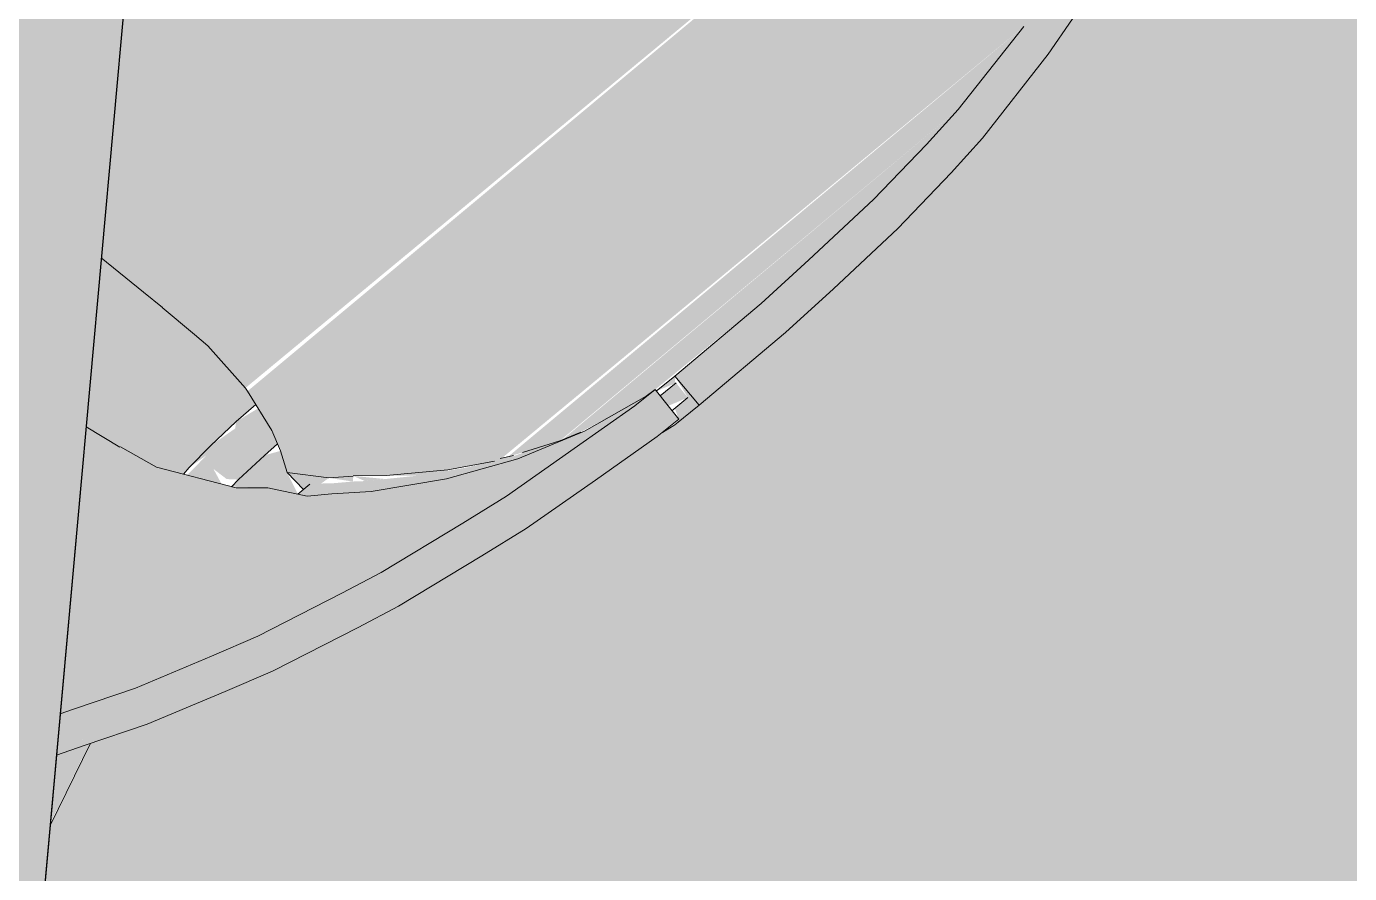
# Model space of a CAD drawing. Header units: centimetres. Extents: x -4381 to 5639, y -3920 to 4826.
# Drawn here: x 294.5231 to 294.8252, y 76.108 to 76.3015 of the extents above; entities that cross this region are included whole.
import ezdxf
from ezdxf.xclip import XClip

# ---------------------------------------------------------------- set-up
doc = ezdxf.new("R2010")
doc.units = ezdxf.units.CM
doc.header["$MEASUREMENT"] = 0
doc.header["$XCLIPFRAME"] = 0
doc.set_wipeout_variables(frame=1)
doc.linetypes.add('Wipeout_Contour', pattern=[100, 0, -100])
for name, color, linetype in [('01- MOBILIER', 7, 'Continuous'), ('Dalles', 7, 'Continuous'), ('Drawing & Figure', 7, 'Continuous'), ('Structural - Bearing', 7, 'Continuous')]:
    doc.layers.add(name, color=color, linetype=linetype)
for name, color, linetype, lineweight in [('01- MOBILIER_Pen_No__1', 7, 'Continuous', 5), ('01- MOBILIER_Pen_No__101', 252, 'Continuous', 5), ('Dalle Console ha', 84, 'Continuous', 30), ('Dalles_Pen_No__1', 7, 'Continuous', 5), ('Dalles_Pen_No__101', 252, 'Continuous', 5), ('Dalles_Pen_No__18', 9, 'Continuous', 5), ('Structural - Bearing_Pen_No__1', 7, 'Continuous', 5)]:
    doc.layers.add(name, color=color, linetype=linetype, lineweight=lineweight)
doc.layers.add('01- MOBILIER_Pen_No__102', color=7, linetype='Continuous', lineweight=5, true_color=0xcccccc)

# ---------------------------------------------------------------- blocks, each defined once
blk = doc.blocks.new('Drawing_13_13', base_point=(-54.85237, -87.09209))
at = {"layer": '01- MOBILIER', "linetype": 'Continuous', "lineweight": 0, "ltscale": 5, "true_color": 0xffffff}
for points in [[(177.86646, 64.80128), (177.86421, 64.77636), (177.96426, 64.85986), (177.9581, 64.86994), (177.95467, 64.87489)], [(177.86646, 64.80128), (177.86421, 64.77636), (177.96426, 64.85986), (177.9581, 64.86994), (177.95467, 64.87489)], [(177.86274, 64.76009), (177.86755, 64.75617), (177.97292, 64.8441), (177.96659, 64.85601), (177.96426, 64.85986), (177.86421, 64.77636)], [(177.86421, 64.77636), (177.86274, 64.76009), (177.86755, 64.75617), (177.97292, 64.8441), (177.96659, 64.85601), (177.96426, 64.85986)], [(177.86755, 64.75617), (177.8697, 64.7544), (177.97423, 64.84162), (177.97292, 64.8441)], [(177.86755, 64.75617), (177.8697, 64.7544), (177.97423, 64.84162), (177.97292, 64.8441)], [(177.97423, 64.84162), (177.8697, 64.7544), (177.87338, 64.75131), (177.976, 64.83695)], [(177.97423, 64.84162), (177.8697, 64.7544), (177.87338, 64.75131), (177.976, 64.83695)], [(177.87338, 64.75131), (177.8749, 64.75001), (177.87919, 64.7452), (177.979, 64.82792), (177.976, 64.83695)], [(177.87338, 64.75131), (177.8749, 64.75001), (177.87919, 64.7452), (177.979, 64.82792), (177.976, 64.83695)], [(177.979, 64.82792), (177.87943, 64.74484), (177.88219, 64.74036), (177.88319, 64.73802), (177.98048, 64.8192), (177.98006, 64.82373)], [(177.979, 64.82792), (177.87943, 64.74484), (177.88219, 64.74036), (177.88319, 64.73802), (177.98048, 64.8192), (177.98006, 64.82373)], [(177.98048, 64.8192), (177.88319, 64.73802), (177.88396, 64.73555), (177.88872, 64.73493), (177.9801, 64.81118)], [(177.98048, 64.8192), (177.88319, 64.73802), (177.88396, 64.73555), (177.88872, 64.73493), (177.9801, 64.81118)], [(177.88872, 64.73493), (177.89151, 64.73515), (177.97931, 64.80843), (177.9801, 64.81118)], [(177.88872, 64.73493), (177.89151, 64.73515), (177.97931, 64.80843), (177.9801, 64.81118)], [(177.97931, 64.80843), (177.8915, 64.73516), (177.89527, 64.73521), (177.97756, 64.80388)], [(177.97931, 64.80843), (177.8915, 64.73516), (177.89527, 64.73521), (177.97756, 64.80388)], [(177.97756, 64.80388), (177.89527, 64.73521), (177.90231, 64.73587), (177.97356, 64.79532)], [(177.97756, 64.80388), (177.89527, 64.73521), (177.90231, 64.73587), (177.97356, 64.79532)], [(177.97356, 64.79532), (177.90231, 64.73587), (177.90748, 64.73683), (177.90848, 64.7372), (177.96806, 64.7865), (177.97085, 64.79051)], [(177.90231, 64.73587), (177.90748, 64.73683), (177.90848, 64.7372), (177.96806, 64.7865), (177.97085, 64.79051), (177.97356, 64.79532)], [(177.97085, 64.79051), (177.96806, 64.7865), (177.97083, 64.78333)], [(177.97085, 64.79051), (177.96806, 64.7865), (177.97083, 64.78333)], [(177.97085, 64.79051), (177.97083, 64.78333), (177.9736, 64.78737)], [(177.97085, 64.79051), (177.97083, 64.78333), (177.9736, 64.78737)], [(177.96806, 64.7865), (177.90918, 64.73736), (177.91145, 64.73802), (177.9151, 64.73918), (177.96055, 64.777)], [(177.96806, 64.7865), (177.90918, 64.73736), (177.91145, 64.73802), (177.9151, 64.73918), (177.96055, 64.777)], [(177.96806, 64.7865), (177.96055, 64.777), (177.96334, 64.77376)], [(177.96806, 64.7865), (177.96055, 64.777), (177.96334, 64.77376)], [(177.96334, 64.77376), (177.97083, 64.78333), (177.96806, 64.7865)], [(177.96806, 64.7865), (177.96334, 64.77376), (177.97083, 64.78333)], [(177.91535, 64.73928), (177.91727, 64.74007), (177.9219, 64.74254), (177.95088, 64.76672), (177.95696, 64.77302), (177.96055, 64.777)], [(177.96055, 64.777), (177.91535, 64.73928), (177.91727, 64.74007), (177.9219, 64.74254), (177.95088, 64.76672), (177.95696, 64.77302)], [(177.96055, 64.777), (177.95696, 64.77302), (177.95976, 64.76977)], [(177.96055, 64.777), (177.95696, 64.77302), (177.95976, 64.76977)], [(177.96055, 64.777), (177.95976, 64.76977), (177.96334, 64.77376)], [(177.96055, 64.777), (177.95976, 64.76977), (177.96334, 64.77376)], [(177.95696, 64.77302), (177.95088, 64.76672), (177.95367, 64.76344)], [(177.95696, 64.77302), (177.95088, 64.76672), (177.95367, 64.76344)], [(177.95696, 64.77302), (177.95367, 64.76344), (177.95976, 64.76977)], [(177.95696, 64.77302), (177.95367, 64.76344), (177.95976, 64.76977)], [(177.95088, 64.76672), (177.9219, 64.74254), (177.92493, 64.74426), (177.92596, 64.74502), (177.93807, 64.75486), (177.94353, 64.75985)], [(177.9219, 64.74254), (177.92493, 64.74426), (177.92596, 64.74502), (177.93807, 64.75486), (177.94353, 64.75985), (177.95088, 64.76672)], [(177.95088, 64.76672), (177.94353, 64.75985), (177.94633, 64.75654)], [(177.95088, 64.76672), (177.94353, 64.75985), (177.94633, 64.75654)], [(177.95088, 64.76672), (177.94633, 64.75654), (177.95367, 64.76344)], [(177.95088, 64.76672), (177.94633, 64.75654), (177.95367, 64.76344)], [(177.94353, 64.75985), (177.93807, 64.75486), (177.94086, 64.75154)], [(177.94353, 64.75985), (177.93807, 64.75486), (177.94086, 64.75154)], [(177.94353, 64.75985), (177.94086, 64.75154), (177.94633, 64.75654)], [(177.94353, 64.75985), (177.94086, 64.75154), (177.94633, 64.75654)], [(177.93807, 64.75486), (177.92823, 64.74657), (177.93101, 64.74324)], [(177.93807, 64.75486), (177.92823, 64.74657), (177.93101, 64.74324)], [(177.93807, 64.75486), (177.93101, 64.74324), (177.94086, 64.75154)], [(177.93807, 64.75486), (177.93101, 64.74324), (177.94086, 64.75154)], [(177.9282, 64.74126), (177.93101, 64.74324), (177.92823, 64.74657), (177.9297, 64.74411), (177.92821, 64.74287), (177.92867, 64.74163)], [(177.9282, 64.74098), (177.93101, 64.74324), (177.92823, 64.74657), (177.9297, 64.74411), (177.92821, 64.74287), (177.92867, 64.74163)], [(177.92364, 64.74318), (177.92745, 64.74316), (177.92596, 64.74502)], [(177.92364, 64.74318), (177.92745, 64.74316), (177.92596, 64.74502)], [(177.9261, 64.74485), (177.92823, 64.74573)], [(177.9261, 64.74485), (177.92823, 64.74573)], [(177.909, 64.73286), (177.91674, 64.73828), (177.92364, 64.74318), (177.92493, 64.74426), (177.91789, 64.74028)], [(177.909, 64.73286), (177.91674, 64.73828), (177.92364, 64.74318), (177.92493, 64.74426), (177.91789, 64.74028)], [(177.91674, 64.73828), (177.92618, 64.73965), (177.92364, 64.74318)], [(177.91674, 64.73828), (177.92618, 64.73965), (177.92364, 64.74318)], [(177.92364, 64.74318), (177.92618, 64.73965), (177.92867, 64.74163), (177.92745, 64.74316)], [(177.92364, 64.74318), (177.92618, 64.73965), (177.92867, 64.74163), (177.92745, 64.74316)], [(177.861, 64.74076), (177.86046, 64.73476), (177.86487, 64.73844)], [(177.86046, 64.73476), (177.86487, 64.73844), (177.861, 64.74076)], [(177.91028, 64.73713), (177.8947, 64.72413), (177.90402, 64.72978), (177.909, 64.73286), (177.91789, 64.74028)], [(177.8947, 64.72413), (177.90402, 64.72978), (177.909, 64.73286), (177.91789, 64.74028), (177.91028, 64.73713)], [(177.85989, 64.72853), (177.86905, 64.73617), (177.86493, 64.73849), (177.86046, 64.73476)], [(177.85989, 64.72853), (177.86905, 64.73617), (177.86493, 64.73849), (177.86046, 64.73476)], [(177.909, 64.73286), (177.91915, 64.73468), (177.91674, 64.73828)], [(177.909, 64.73286), (177.91915, 64.73468), (177.91674, 64.73828)], [(177.91674, 64.73828), (177.91915, 64.73468), (177.92618, 64.73965)], [(177.91674, 64.73828), (177.91915, 64.73468), (177.92618, 64.73965)], [(177.8806, 64.71685), (177.89018, 64.72176), (177.8947, 64.72413), (177.91028, 64.73713), (177.90215, 64.73483)], [(177.90215, 64.73483), (177.8806, 64.71685), (177.89018, 64.72176), (177.8947, 64.72413), (177.91028, 64.73713)], [(177.85989, 64.72853), (177.85892, 64.71777), (177.87813, 64.73379), (177.86905, 64.73617)], [(177.85989, 64.72853), (177.85892, 64.71777), (177.87813, 64.73379), (177.86905, 64.73617)], [(177.88396, 64.73555), (177.88582, 64.73362), (177.88784, 64.73429), (177.88872, 64.73493)], [(177.88396, 64.73555), (177.88582, 64.73362), (177.88784, 64.73429), (177.88872, 64.73493)], [(177.90231, 64.73587), (177.89527, 64.73521), (177.89877, 64.73518), (177.90216, 64.73574)], [(177.90231, 64.73587), (177.89527, 64.73521), (177.89877, 64.73518), (177.90216, 64.73574)], [(177.85892, 64.71777), (177.85817, 64.70944), (177.88623, 64.73285), (177.88176, 64.73381), (177.87813, 64.73379)], [(177.85817, 64.70944), (177.88623, 64.73285), (177.88176, 64.73381), (177.87813, 64.73379), (177.85892, 64.71777)], [(177.86663, 64.71092), (177.87532, 64.71456), (177.8806, 64.71685), (177.90215, 64.73483), (177.89356, 64.73339)], [(177.86663, 64.71092), (177.87532, 64.71456), (177.8806, 64.71685), (177.90215, 64.73483), (177.89356, 64.73339)], [(177.89151, 64.73515), (177.88872, 64.73493), (177.89146, 64.73452)], [(177.89151, 64.73515), (177.88872, 64.73493), (177.89146, 64.73452)], [(177.8915, 64.73516), (177.89284, 64.73457), (177.89512, 64.73481)], [(177.8915, 64.73516), (177.89284, 64.73457), (177.89512, 64.73481)], [(177.909, 64.73286), (177.91126, 64.72915), (177.91915, 64.73468)], [(177.909, 64.73286), (177.91126, 64.72915), (177.91915, 64.73468)], [(177.85804, 64.70797), (177.85958, 64.7085), (177.88904, 64.7331), (177.88623, 64.73285), (177.85817, 64.70944)], [(177.85804, 64.70797), (177.85958, 64.7085), (177.88904, 64.7331), (177.88623, 64.73285), (177.85817, 64.70944)], [(177.88905, 64.73311), (177.85957, 64.70851), (177.86663, 64.71092), (177.89356, 64.73339)], [(177.88905, 64.73311), (177.85957, 64.70851), (177.86663, 64.71092), (177.89356, 64.73339)], [(177.90402, 64.72978), (177.91126, 64.72915), (177.909, 64.73286)], [(177.90402, 64.72978), (177.91126, 64.72915), (177.909, 64.73286)], [(177.8947, 64.72413), (177.90618, 64.72603), (177.90402, 64.72978)], [(177.8947, 64.72413), (177.90618, 64.72603), (177.90402, 64.72978)], [(177.90402, 64.72978), (177.90618, 64.72603), (177.91126, 64.72915)], [(177.90402, 64.72978), (177.90618, 64.72603), (177.91126, 64.72915)], [(177.8947, 64.72413), (177.89668, 64.72027), (177.90618, 64.72603)], [(177.8947, 64.72413), (177.89668, 64.72027), (177.90618, 64.72603)], [(177.89018, 64.72176), (177.89668, 64.72027), (177.8947, 64.72413)], [(177.89018, 64.72176), (177.89668, 64.72027), (177.8947, 64.72413)], [(177.8806, 64.71685), (177.89206, 64.71786), (177.89018, 64.72176)], [(177.8806, 64.71685), (177.89206, 64.71786), (177.89018, 64.72176)], [(177.89018, 64.72176), (177.89206, 64.71786), (177.89668, 64.72027)], [(177.89018, 64.72176), (177.89206, 64.71786), (177.89668, 64.72027)], [(177.8806, 64.71685), (177.88228, 64.71286), (177.89206, 64.71786)], [(177.8806, 64.71685), (177.88228, 64.71286), (177.89206, 64.71786)], [(177.87532, 64.71456), (177.88228, 64.71286), (177.8806, 64.71685)], [(177.87532, 64.71456), (177.88228, 64.71286), (177.8806, 64.71685)], [(177.86663, 64.71092), (177.87688, 64.71053), (177.87532, 64.71456)], [(177.86663, 64.71092), (177.87688, 64.71053), (177.87532, 64.71456)], [(177.87532, 64.71456), (177.87688, 64.71053), (177.88228, 64.71286)], [(177.87532, 64.71456), (177.87688, 64.71053), (177.88228, 64.71286)], [(177.85957, 64.70851), (177.86799, 64.70682), (177.86663, 64.71092)], [(177.85957, 64.70851), (177.86799, 64.70682), (177.86663, 64.71092)], [(177.86663, 64.71092), (177.86799, 64.70682), (177.87688, 64.71053)], [(177.86663, 64.71092), (177.86799, 64.70682), (177.87688, 64.71053)], [(177.85784, 64.70576), (177.86078, 64.70436), (177.85958, 64.7085), (177.85804, 64.70797)], [(177.85784, 64.70576), (177.86078, 64.70436), (177.85958, 64.7085), (177.85804, 64.70797)], [(177.86799, 64.70682), (177.85957, 64.70851), (177.86078, 64.70437)], [(177.86799, 64.70682), (177.85957, 64.70851), (177.86078, 64.70437)], [(177.85784, 64.70576), (177.85762, 64.70328), (177.86078, 64.70436)], [(177.85784, 64.70576), (177.85762, 64.70328), (177.86078, 64.70436)]]:
    blk.add_hatch(color=7, dxfattribs=at).paths.add_polyline_path(points)
at = {"layer": '01- MOBILIER_Pen_No__101', "linetype": 'Continuous', "lineweight": 0, "ltscale": 5, "true_color": 0x262626}
for points in [[(177.86421, 64.77636), (177.96426, 64.85986), (177.9581, 64.86994), (177.95467, 64.87489), (177.86646, 64.80128)], [(177.86274, 64.76009), (177.86755, 64.75617), (177.97292, 64.8441), (177.96659, 64.85601), (177.96426, 64.85986), (177.86421, 64.77636)], [(177.86755, 64.75617), (177.8697, 64.7544), (177.97423, 64.84162), (177.97292, 64.8441)], [(177.8697, 64.7544), (177.87338, 64.75131), (177.976, 64.83695), (177.97423, 64.84162)], [(177.87338, 64.75131), (177.8749, 64.75001), (177.87919, 64.7452), (177.979, 64.82792), (177.976, 64.83695)], [(177.979, 64.82792), (177.87943, 64.74484), (177.88219, 64.74036), (177.88319, 64.73802), (177.98048, 64.8192), (177.98006, 64.82373)], [(177.98048, 64.8192), (177.88319, 64.73802), (177.88396, 64.73555), (177.88872, 64.73493), (177.9801, 64.81118)], [(177.9801, 64.81118), (177.88872, 64.73493), (177.89151, 64.73515), (177.97931, 64.80843)], [(177.97931, 64.80843), (177.8915, 64.73516), (177.89527, 64.73521), (177.97756, 64.80388)], [(177.97756, 64.80388), (177.89527, 64.73521), (177.90231, 64.73587), (177.97356, 64.79532)], [(177.97356, 64.79532), (177.90231, 64.73587), (177.90748, 64.73683), (177.90848, 64.7372), (177.96806, 64.7865), (177.97085, 64.79051)], [(177.97085, 64.79051), (177.96806, 64.7865), (177.97083, 64.78333)], [(177.97085, 64.79051), (177.97083, 64.78333), (177.9736, 64.78737)], [(177.90918, 64.73736), (177.91145, 64.73802), (177.9151, 64.73918), (177.96055, 64.777), (177.96806, 64.7865)], [(177.96806, 64.7865), (177.96055, 64.777), (177.96334, 64.77376)], [(177.96806, 64.7865), (177.96334, 64.77376), (177.97083, 64.78333)], [(177.91535, 64.73928), (177.91727, 64.74007), (177.9219, 64.74254), (177.95088, 64.76672), (177.95696, 64.77302), (177.96055, 64.777)], [(177.96055, 64.777), (177.95696, 64.77302), (177.95976, 64.76977)], [(177.96055, 64.777), (177.95976, 64.76977), (177.96334, 64.77376)], [(177.95088, 64.76672), (177.95367, 64.76344), (177.95696, 64.77302)], [(177.95367, 64.76344), (177.95976, 64.76977), (177.95696, 64.77302)], [(177.9219, 64.74254), (177.92493, 64.74426), (177.92596, 64.74502), (177.93807, 64.75486), (177.94353, 64.75985), (177.95088, 64.76672)], [(177.95088, 64.76672), (177.94353, 64.75985), (177.94633, 64.75654)], [(177.95088, 64.76672), (177.94633, 64.75654), (177.95367, 64.76344)], [(177.94353, 64.75985), (177.93807, 64.75486), (177.94086, 64.75154)], [(177.94353, 64.75985), (177.94086, 64.75154), (177.94633, 64.75654)], [(177.93807, 64.75486), (177.92823, 64.74657), (177.93101, 64.74324)], [(177.93807, 64.75486), (177.93101, 64.74324), (177.94086, 64.75154)], [(177.92823, 64.74657), (177.9261, 64.74485), (177.92823, 64.74573)], [(177.9282, 64.74126), (177.93101, 64.74324), (177.92823, 64.74657), (177.9297, 64.74411), (177.92821, 64.74287), (177.92867, 64.74163)], [(177.92364, 64.74318), (177.92745, 64.74316), (177.92596, 64.74502)], [(177.92834, 64.7458), (177.92654, 64.7443), (177.92745, 64.74316), (177.9297, 64.74411)], [(177.87802, 64.74058), (177.87891, 64.73912), (177.88153, 64.74142), (177.88064, 64.74288)], [(177.87814, 64.74137), (177.88064, 64.74288)], [(177.909, 64.73286), (177.91674, 64.73828), (177.92364, 64.74318), (177.92493, 64.74426), (177.91789, 64.74028)], [(177.91674, 64.73828), (177.92618, 64.73965), (177.92364, 64.74318)], [(177.92364, 64.74318), (177.92618, 64.73965), (177.92867, 64.74163), (177.92745, 64.74316)], [(177.88153, 64.74142), (177.87891, 64.73912), (177.8803, 64.73785), (177.88245, 64.73974)], [(177.86046, 64.73476), (177.86487, 64.73844), (177.861, 64.74076)], [(177.87802, 64.74058), (177.87477, 64.73753), (177.87554, 64.73596), (177.87891, 64.73912)], [(177.87802, 64.74058), (177.87519, 64.7386), (177.87477, 64.73753)], [(177.8947, 64.72413), (177.90402, 64.72978), (177.909, 64.73286), (177.91789, 64.74028), (177.91028, 64.73713)], [(177.86046, 64.73476), (177.85989, 64.72853), (177.86905, 64.73617), (177.86493, 64.73849)], [(177.87276, 64.73612), (177.87477, 64.73753), (177.87519, 64.7386)], [(177.87554, 64.73596), (177.87705, 64.7348), (177.8803, 64.73785), (177.87891, 64.73912)], [(177.8803, 64.73785), (177.88136, 64.73751), (177.88285, 64.73882), (177.88245, 64.73974)], [(177.909, 64.73286), (177.91915, 64.73468), (177.91674, 64.73828)], [(177.90984, 64.73743), (177.90907, 64.73679), (177.91028, 64.73713), (177.91497, 64.73907), (177.91145, 64.73802)], [(177.91674, 64.73828), (177.91915, 64.73468), (177.92618, 64.73965)], [(177.87477, 64.73753), (177.87254, 64.73526), (177.87438, 64.73477), (177.87554, 64.73596)], [(177.8803, 64.73785), (177.87705, 64.7348), (177.87841, 64.73474), (177.88136, 64.73751)], [(177.8806, 64.71685), (177.89018, 64.72176), (177.8947, 64.72413), (177.91028, 64.73713), (177.90215, 64.73483)], [(177.90441, 64.73611), (177.90325, 64.73514), (177.90907, 64.73679), (177.90984, 64.73743), (177.90848, 64.7372), (177.90748, 64.73683)], [(177.85989, 64.72853), (177.85892, 64.71777), (177.87813, 64.73379), (177.86905, 64.73617)], [(177.87554, 64.73596), (177.87438, 64.73477), (177.87648, 64.73422)], [(177.88872, 64.73493), (177.88396, 64.73555), (177.88582, 64.73362), (177.88784, 64.73429)], [(177.90231, 64.73587), (177.89527, 64.73521), (177.89877, 64.73518), (177.90216, 64.73574)], [(177.89739, 64.73403), (177.90215, 64.73483), (177.90325, 64.73514), (177.90441, 64.73611), (177.90239, 64.73577), (177.89877, 64.73518)], [(177.85817, 64.70944), (177.88623, 64.73285), (177.88176, 64.73381), (177.87813, 64.73379), (177.85892, 64.71777)], [(177.86663, 64.71092), (177.87532, 64.71456), (177.8806, 64.71685), (177.90215, 64.73483), (177.89356, 64.73339)], [(177.88652, 64.7342), (177.88518, 64.73308), (177.88623, 64.73285), (177.88904, 64.7331), (177.89125, 64.73325), (177.89284, 64.73457), (177.89146, 64.73452), (177.88927, 64.73433), (177.88784, 64.73429)], [(177.89151, 64.73515), (177.88872, 64.73493), (177.89146, 64.73452)], [(177.89125, 64.73325), (177.89356, 64.73339), (177.89739, 64.73403), (177.89877, 64.73518), (177.89559, 64.73485), (177.89284, 64.73457)], [(177.8915, 64.73516), (177.89284, 64.73457), (177.89512, 64.73481)], [(177.909, 64.73286), (177.91126, 64.72915), (177.91915, 64.73468)], [(177.85804, 64.70797), (177.85958, 64.7085), (177.88904, 64.7331), (177.88623, 64.73285), (177.85817, 64.70944)], [(177.88905, 64.73311), (177.85957, 64.70851), (177.86663, 64.71092), (177.89356, 64.73339)], [(177.90402, 64.72978), (177.91126, 64.72915), (177.909, 64.73286)], [(177.8947, 64.72413), (177.90618, 64.72603), (177.90402, 64.72978)], [(177.90402, 64.72978), (177.90618, 64.72603), (177.91126, 64.72915)], [(177.8947, 64.72413), (177.89668, 64.72027), (177.90618, 64.72603)], [(177.89018, 64.72176), (177.89668, 64.72027), (177.8947, 64.72413)], [(177.8806, 64.71685), (177.89206, 64.71786), (177.89018, 64.72176)], [(177.89018, 64.72176), (177.89206, 64.71786), (177.89668, 64.72027)], [(177.8806, 64.71685), (177.88228, 64.71286), (177.89206, 64.71786)], [(177.87532, 64.71456), (177.88228, 64.71286), (177.8806, 64.71685)], [(177.86663, 64.71092), (177.87688, 64.71053), (177.87532, 64.71456)], [(177.87532, 64.71456), (177.87688, 64.71053), (177.88228, 64.71286)], [(177.85957, 64.70851), (177.86799, 64.70682), (177.86663, 64.71092)], [(177.86663, 64.71092), (177.86799, 64.70682), (177.87688, 64.71053)], [(177.85784, 64.70576), (177.86078, 64.70436), (177.85958, 64.7085), (177.85804, 64.70797)], [(177.86799, 64.70682), (177.85957, 64.70851), (177.86078, 64.70437)], [(177.85784, 64.70576), (177.85762, 64.70328), (177.86078, 64.70436)], [(177.85691, 64.69548), (177.86138, 64.70457), (177.85944, 64.70391), (177.85727, 64.69949)], [(177.85727, 64.69949), (177.85944, 64.70391), (177.85762, 64.70328)]]:
    blk.add_hatch(color=250, dxfattribs=at).paths.add_polyline_path(points)
at = {"layer": '01- MOBILIER_Pen_No__102', "linetype": 'Continuous', "ltscale": 5}
for points in [[(177.92834, 64.7458), (177.92654, 64.7443), (177.92745, 64.74316), (177.9297, 64.74411)], [(177.92654, 64.7443), (177.92745, 64.74316), (177.9297, 64.74411), (177.92834, 64.7458)], [(177.88064, 64.74288), (177.87802, 64.74058), (177.87891, 64.73912), (177.88153, 64.74142)], [(177.87802, 64.74058), (177.87891, 64.73912), (177.88153, 64.74142), (177.88064, 64.74288)], [(177.87802, 64.74058), (177.88064, 64.74288), (177.87814, 64.74137)], [(177.87814, 64.74137), (177.88064, 64.74288)], [(177.87891, 64.73912), (177.8803, 64.73785), (177.88245, 64.73974), (177.88153, 64.74142)], [(177.87891, 64.73912), (177.8803, 64.73785), (177.88245, 64.73974), (177.88153, 64.74142)], [(177.87477, 64.73753), (177.87554, 64.73596), (177.87891, 64.73912), (177.87802, 64.74058)], [(177.87519, 64.7386), (177.87477, 64.73753), (177.87802, 64.74058)], [(177.87891, 64.73912), (177.87802, 64.74058), (177.87477, 64.73753), (177.87554, 64.73596)], [(177.87802, 64.74058), (177.87519, 64.7386), (177.87477, 64.73753)], [(177.87276, 64.73612), (177.87477, 64.73753), (177.87519, 64.7386)], [(177.87276, 64.73612), (177.87477, 64.73753), (177.87519, 64.7386)], [(177.8803, 64.73785), (177.87891, 64.73912), (177.87554, 64.73596), (177.87705, 64.7348)], [(177.8803, 64.73785), (177.87891, 64.73912), (177.87554, 64.73596), (177.87705, 64.7348)], [(177.8803, 64.73785), (177.88136, 64.73751), (177.88285, 64.73882), (177.88245, 64.73974)], [(177.8803, 64.73785), (177.88136, 64.73751), (177.88285, 64.73882), (177.88245, 64.73974)], [(177.90984, 64.73743), (177.90907, 64.73679), (177.91028, 64.73713), (177.91233, 64.73798), (177.91497, 64.73907), (177.91145, 64.73802)], [(177.90984, 64.73743), (177.90907, 64.73679), (177.91028, 64.73713), (177.91497, 64.73907), (177.91145, 64.73802)], [(177.87254, 64.73526), (177.87438, 64.73477), (177.87554, 64.73596), (177.87477, 64.73753)], [(177.87477, 64.73753), (177.87254, 64.73526), (177.87438, 64.73477), (177.87554, 64.73596)], [(177.87705, 64.7348), (177.87841, 64.73474), (177.88136, 64.73751), (177.8803, 64.73785)], [(177.88136, 64.73751), (177.8803, 64.73785), (177.87705, 64.7348), (177.87841, 64.73474)], [(177.90325, 64.73514), (177.90907, 64.73679), (177.90984, 64.73743), (177.90848, 64.7372), (177.90748, 64.73683), (177.90441, 64.73611)], [(177.90441, 64.73611), (177.90325, 64.73514), (177.90907, 64.73679), (177.90984, 64.73743), (177.90848, 64.7372), (177.90748, 64.73683)], [(177.87554, 64.73596), (177.87438, 64.73477), (177.87648, 64.73422)], [(177.87554, 64.73596), (177.87438, 64.73477), (177.87648, 64.73422)], [(177.89877, 64.73518), (177.89739, 64.73403), (177.90215, 64.73483), (177.90325, 64.73514), (177.90441, 64.73611), (177.90239, 64.73577)], [(177.89877, 64.73518), (177.89739, 64.73403), (177.90215, 64.73483), (177.90325, 64.73514), (177.90441, 64.73611), (177.90239, 64.73577)], [(177.88518, 64.73308), (177.88623, 64.73285), (177.88904, 64.7331), (177.89125, 64.73325), (177.89284, 64.73457), (177.89146, 64.73452), (177.88927, 64.73433), (177.88784, 64.73429), (177.88652, 64.7342)], [(177.88652, 64.7342), (177.88518, 64.73308), (177.88623, 64.73285), (177.88904, 64.7331), (177.89125, 64.73325), (177.89284, 64.73457), (177.89146, 64.73452), (177.88927, 64.73433), (177.88784, 64.73429)], [(177.89125, 64.73325), (177.89356, 64.73339), (177.89739, 64.73403), (177.89877, 64.73518), (177.89559, 64.73485), (177.89284, 64.73457)], [(177.89125, 64.73325), (177.89356, 64.73339), (177.89739, 64.73403), (177.89877, 64.73518), (177.89559, 64.73485), (177.89284, 64.73457)], [(177.85691, 64.69548), (177.86138, 64.70457), (177.85944, 64.70391), (177.85727, 64.69949)], [(177.85691, 64.69548), (177.86138, 64.70457), (177.85944, 64.70391), (177.85727, 64.69949)], [(177.85727, 64.69949), (177.85944, 64.70391), (177.85762, 64.70328)], [(177.85727, 64.69949), (177.85944, 64.70391), (177.85762, 64.70328)]]:
    blk.add_hatch(color=256, dxfattribs=at).paths.add_polyline_path(points)
at = {"layer": 'Dalles', "linetype": 'Continuous', "lineweight": 5, "ltscale": 5}
h = blk.add_hatch(color=8, dxfattribs=at)
h.paths.add_polyline_path([(172.76907, 72.29383), (171.91546, 62.83226), (177.6422, 62.3156), (177.8893, 65.05448), (177.99263, 66.19983), (179.71065, 66.04483), (179.60732, 64.89948), (186.40472, 64.28623), (187.01122, 71.00893)])
h.paths.add_polyline_path([(172.07833, 62.96817), (172.19964, 64.31271), (177.62759, 63.82301), (177.50629, 62.47847)], flags=0)
h.paths.add_polyline_path([(175.23522, 67.07613), (175.34753, 68.32108), (177.01576, 68.17057), (176.90344, 66.92563)], flags=0)
h.paths.add_polyline_path([(183.43033, 64.70518), (183.65945, 67.24487), (186.49793, 66.98879), (186.2688, 64.4491)], flags=0)
at = {"layer": 'Dalles_Pen_No__101', "linetype": 'Continuous', "lineweight": 0, "ltscale": 5, "true_color": 0x262626}
h = blk.add_hatch(color=250, dxfattribs=at)
h.paths.add_polyline_path([(177.75003, 63.51075), (178.9535, 63.40217), (178.95192, 63.42134), (178.94973, 63.42435), (178.94835, 63.42519), (178.94537, 63.42606), (178.74267, 63.44435), (178.7686, 63.73172), (178.84039, 63.80351), (178.88859, 64.3378), (179.6002, 64.2736), (179.7782, 64.4516), (179.8169, 64.88057), (179.60732, 64.89948), (179.6208, 65.04887), (179.69718, 65.89544), (177.97915, 66.05043), (177.93235, 65.53165), (177.93521, 65.52157), (177.94119, 65.51824), (177.94928, 65.513), (177.95417, 65.50974), (177.96291, 65.50308), (177.96701, 65.49987), (177.97533, 65.49251), (177.97977, 65.48852), (177.98654, 65.48168), (177.99257, 65.47553), (177.99432, 65.47386), (177.99668, 65.47113), (178.00488, 65.4612), (178.00937, 65.4553), (178.01536, 65.4472), (178.02021, 65.43989), (178.02302, 65.43531), (178.02868, 65.42456), (178.03068, 65.42009), (178.03246, 65.41482), (178.0348, 65.4056), (178.03567, 65.40077), (178.03583, 65.39775), (178.0346, 65.3911), (178.05038, 65.39209), (178.05213, 65.39116), (178.05273, 65.38927), (178.05182, 65.38755), (178.04993, 65.38699), (178.03317, 65.38594), (178.03272, 65.38459), (178.03059, 65.38033), (178.02523, 65.37128), (178.02222, 65.36663), (178.02047, 65.3644), (178.01203, 65.35375), (178.00903, 65.35037), (178.00109, 65.34149), (177.9968, 65.3372), (177.98944, 65.32989), (177.98382, 65.32489), (177.97713, 65.31898), (178.02922, 65.35391), (178.08743, 65.37725), (178.14922, 65.38797), (178.2119, 65.38561), (178.27271, 65.37027), (178.32901, 65.34263), (178.37832, 65.30388), (178.41851, 65.25573), (178.4478, 65.20027), (178.46492, 65.13994), (178.46913, 65.07736), (178.46023, 65.01528), (178.43862, 64.9564), (178.40524, 64.90331), (178.36155, 64.85831), (178.36857, 64.86384), (178.37449, 64.86848), (178.383, 64.87441), (178.38799, 64.87786), (178.39815, 64.88408), (178.40201, 64.88643), (178.414, 64.89283), (178.4165, 64.89415), (178.42161, 64.89628), (178.43148, 64.89993), (178.43605, 64.90126), (178.43746, 64.90146), (178.4415, 64.91777), (178.44239, 64.91952), (178.44424, 64.92011), (178.44599, 64.91919), (178.4466, 64.91729), (178.4428, 64.90195), (178.44956, 64.90196), (178.45249, 64.90128), (178.45709, 64.89955), (178.46575, 64.8956), (178.47062, 64.89291), (178.47465, 64.89014), (178.48422, 64.88264), (178.48822, 64.87906), (178.49455, 64.87298), (178.50145, 64.86563), (178.50645, 64.86016), (178.51475, 64.85032), (178.51701, 64.84751), (178.51785, 64.8461), (178.52331, 64.83845), (178.52883, 64.83056), (178.53196, 64.82549), (178.53771, 64.81598), (178.54013, 64.81137), (178.54513, 64.80158), (178.54746, 64.79618), (178.55117, 64.78729), (178.55337, 64.78081), (178.56543, 64.77489), (178.56723, 64.7739), (178.56786, 64.77198), (178.56694, 64.77027), (178.56501, 64.76976), (178.55534, 64.77451), (178.55639, 64.7636), (178.55453, 64.75247), (178.55235, 64.74739), (178.54657, 64.73552), (178.54341, 64.73007), (178.53909, 64.723), (178.53261, 64.71382), (178.53068, 64.71122), (178.52136, 64.70027), (178.52001, 64.69888), (178.51115, 64.69021), (178.50571, 64.68556), (178.50016, 64.68104), (178.49005, 64.67388), (178.48844, 64.6728), (178.476, 64.66559), (178.4731, 64.66415), (178.4629, 64.65942), (178.45518, 64.65644), (178.44925, 64.65431), (178.43659, 64.65068), (178.43115, 64.6495), (178.41995, 64.64967), (178.40932, 64.65266), (178.41226, 64.64229), (178.41141, 64.64049), (178.40956, 64.63989), (178.40779, 64.64084), (178.40714, 64.6428), (178.40347, 64.65572), (178.39749, 64.65905), (178.3894, 64.66429), (178.38451, 64.66755), (178.37578, 64.67422), (178.37167, 64.67742), (178.36335, 64.68478), (178.35891, 64.68877), (178.35214, 64.69561), (178.34611, 64.70177), (178.34436, 64.70343), (178.342, 64.70616), (178.3338, 64.71609), (178.32931, 64.72199), (178.32332, 64.73009), (178.31847, 64.7374), (178.31566, 64.74198), (178.31, 64.75274), (178.308, 64.7572), (178.30622, 64.76247), (178.30388, 64.7717), (178.30302, 64.77653), (178.30286, 64.77954), (178.30408, 64.78619), (178.2883, 64.7852), (178.28655, 64.78614), (178.28595, 64.78802), (178.28686, 64.78974), (178.28875, 64.7903), (178.30552, 64.79135), (178.30596, 64.7927), (178.30809, 64.79696), (178.31345, 64.80602), (178.31647, 64.81067), (178.31821, 64.81289), (178.32665, 64.82354), (178.32965, 64.82692), (178.33759, 64.8358), (178.34188, 64.84009), (178.34924, 64.8474), (178.35486, 64.8524), (178.36155, 64.85831), (178.30946, 64.82338), (178.25125, 64.80004), (178.18946, 64.78932), (178.12678, 64.79168), (178.06597, 64.80702), (178.00968, 64.83466), (177.96036, 64.87341), (177.92018, 64.92156), (177.89088, 64.97702), (177.88438, 64.99993), (177.87975, 64.94865), (177.88671, 64.94454), (177.89136, 64.94152), (177.89358, 64.93978), (177.90423, 64.93134), (177.90762, 64.92833), (177.91649, 64.9204), (177.92079, 64.91611), (177.9281, 64.90875), (177.93309, 64.90313), (177.93901, 64.89643), (177.94454, 64.88942), (177.94917, 64.8835), (177.9551, 64.87498), (177.95856, 64.86999), (177.96477, 64.85984), (177.96713, 64.85597), (177.97352, 64.84398), (177.97484, 64.84149), (177.97697, 64.83637), (177.98062, 64.82651), (177.98196, 64.82193), (177.98216, 64.82053), (177.99846, 64.81649), (178.00022, 64.8156), (178.00081, 64.81374), (177.99988, 64.812), (177.99799, 64.81139), (177.98265, 64.81519), (177.98266, 64.80843), (177.98197, 64.8055), (177.98024, 64.80089), (177.97629, 64.79224), (177.9736, 64.78737), (177.97083, 64.78333), (177.96334, 64.77376), (177.95976, 64.76977), (177.95367, 64.76344), (177.94633, 64.75654), (177.94086, 64.75154), (177.93101, 64.74324), (177.9282, 64.74098), (177.9268, 64.74014), (177.91915, 64.73468), (177.91126, 64.72915), (177.90618, 64.72603), (177.89668, 64.72027), (177.89206, 64.71786), (177.88228, 64.71286), (177.87688, 64.71053), (177.86799, 64.70682), (177.86151, 64.70462), (177.85689, 64.69521)])
h.paths.add_polyline_path([(178.33788, 65.36355), (178.3388, 65.36529), (178.34069, 65.3659), (178.35604, 65.3621), (178.35602, 65.36886), (178.35671, 65.37179), (178.35844, 65.3764), (178.36239, 65.38505), (178.36508, 65.38992), (178.36785, 65.39396), (178.37535, 65.40353), (178.37893, 65.40753), (178.38501, 65.41385), (178.39235, 65.42075), (178.39782, 65.42575), (178.40767, 65.43405), (178.41048, 65.43632), (178.41189, 65.43715), (178.41953, 65.44261), (178.42742, 65.44814), (178.4325, 65.45127), (178.442, 65.45702), (178.44662, 65.45944), (178.4564, 65.46443), (178.4618, 65.46676), (178.47069, 65.47047), (178.47718, 65.47267), (178.4831, 65.48474), (178.48409, 65.48654), (178.486, 65.48716), (178.48772, 65.48624), (178.48822, 65.48431), (178.48348, 65.47464), (178.49438, 65.4757), (178.50552, 65.47384), (178.51059, 65.47166), (178.52247, 65.46587), (178.52792, 65.46271), (178.53499, 65.4584), (178.54417, 65.45192), (178.54677, 65.44999), (178.55772, 65.44067), (178.5591, 65.43932), (178.56777, 65.43046), (178.57243, 65.42502), (178.57695, 65.41947), (178.58411, 65.40935), (178.58519, 65.40775), (178.5924, 65.3953), (178.59383, 65.3924), (178.59856, 65.38221), (178.60155, 65.37448), (178.60368, 65.36855), (178.60731, 65.35589), (178.60848, 65.35045), (178.60832, 65.33926), (178.60533, 65.32862), (178.61569, 65.33156), (178.6175, 65.33072), (178.6181, 65.32887), (178.61714, 65.3271), (178.61519, 65.32644), (178.60226, 65.32278), (178.59894, 65.31679), (178.5937, 65.30871), (178.59044, 65.30382), (178.58377, 65.29508), (178.58057, 65.29097), (178.57321, 65.28265), (178.56922, 65.27822), (178.56237, 65.27145), (178.55622, 65.26542), (178.55456, 65.26367), (178.55183, 65.2613), (178.5419, 65.2531), (178.536, 65.24862), (178.5279, 65.24263), (178.52058, 65.23777), (178.51601, 65.23497), (178.50525, 65.2293), (178.50078, 65.2273), (178.49551, 65.22552), (178.48629, 65.22319), (178.48146, 65.22232), (178.47845, 65.22216), (178.4718, 65.22338), (178.47279, 65.20761), (178.47185, 65.20585), (178.46997, 65.20526), (178.46825, 65.20617), (178.46769, 65.20805), (178.46663, 65.22482), (178.46528, 65.22527), (178.46102, 65.2274), (178.45197, 65.23276), (178.44732, 65.23577), (178.4451, 65.23751), (178.43445, 65.24595), (178.43107, 65.24896), (178.42219, 65.25689), (178.4179, 65.26118), (178.41058, 65.26854), (178.40559, 65.27416), (178.39968, 65.28086), (178.39415, 65.28788), (178.38951, 65.29379), (178.38358, 65.30231), (178.38013, 65.3073), (178.37391, 65.31745), (178.37156, 65.32132), (178.36516, 65.33331), (178.36384, 65.3358), (178.36171, 65.34092), (178.35806, 65.35078), (178.35672, 65.35536), (178.35653, 65.35677), (178.34022, 65.3608), (178.33846, 65.36169)], flags=0)
h.paths.add_polyline_path([(178.91944, 64.67969), (179.02337, 65.83173), (179.58559, 65.78101), (179.48165, 64.62896)], flags=0)
for points in [[(177.861, 64.74076), (177.86487, 64.73844), (177.86905, 64.73617), (177.87211, 64.73537), (177.87519, 64.7386), (177.87814, 64.74137), (177.88037, 64.74332), (177.87943, 64.74484), (177.8749, 64.75001), (177.87338, 64.75131), (177.8697, 64.7544), (177.86755, 64.75617), (177.86274, 64.76009)], [(177.87761, 64.73393), (177.88176, 64.73381), (177.88518, 64.73308), (177.88396, 64.73555), (177.88319, 64.73802), (177.88136, 64.73751), (177.87841, 64.73474)]]:
    blk.add_hatch(color=250, dxfattribs=at).paths.add_polyline_path(points)
at = {"layer": 'Dalles_Pen_No__18', "linetype": 'Continuous', "ltscale": 5}
for points in [[(177.861, 64.74076), (177.86487, 64.73844), (177.86905, 64.73617), (177.87211, 64.73537), (177.87519, 64.7386), (177.87814, 64.74137), (177.88037, 64.74332), (177.87943, 64.74484), (177.8749, 64.75001), (177.87338, 64.75131), (177.8697, 64.7544), (177.86755, 64.75617), (177.86274, 64.76009)], [(177.87841, 64.73474), (177.87761, 64.73393), (177.88176, 64.73381), (177.88518, 64.73308), (177.88396, 64.73555), (177.88319, 64.73802), (177.88136, 64.73751)]]:
    blk.add_hatch(color=256, dxfattribs=at).paths.add_polyline_path(points)
at = {"layer": '01- MOBILIER_Pen_No__1', "linetype": 'Continuous', "ltscale": 5}
for p, q in [((177.9736, 64.78737), (177.97083, 64.78333)), ((177.9736, 64.78737), (177.97083, 64.78333)), ((177.96806, 64.7865), (177.96055, 64.777)), ((177.96806, 64.7865), (177.96055, 64.777)), ((177.97083, 64.78333), (177.96334, 64.77376)), ((177.97083, 64.78333), (177.96334, 64.77376)), ((177.96055, 64.777), (177.95696, 64.77302)), ((177.96055, 64.777), (177.95696, 64.77302)), ((177.95696, 64.77302), (177.95088, 64.76672)), ((177.95696, 64.77302), (177.95088, 64.76672)), ((177.96334, 64.77376), (177.95976, 64.76977)), ((177.96334, 64.77376), (177.95976, 64.76977)), ((177.95976, 64.76977), (177.95367, 64.76344)), ((177.95976, 64.76977), (177.95367, 64.76344)), ((177.95088, 64.76672), (177.94353, 64.75985)), ((177.95088, 64.76672), (177.94353, 64.75985)), ((177.95367, 64.76344), (177.94633, 64.75654)), ((177.95367, 64.76344), (177.94633, 64.75654)), ((177.86755, 64.75617), (177.86274, 64.76009)), ((177.86755, 64.75617), (177.86274, 64.76009)), ((177.94353, 64.75985), (177.93807, 64.75486)), ((177.94353, 64.75985), (177.93807, 64.75486)), ((177.94633, 64.75654), (177.94086, 64.75154)), ((177.94633, 64.75654), (177.94086, 64.75154)), ((177.86971, 64.7544), (177.86755, 64.75617)), ((177.86971, 64.7544), (177.86755, 64.75617)), ((177.87338, 64.75131), (177.8697, 64.7544)), ((177.87338, 64.75131), (177.8697, 64.7544)), ((177.93807, 64.75486), (177.92823, 64.74657)), ((177.93807, 64.75486), (177.92823, 64.74657)), ((177.8749, 64.75001), (177.87338, 64.75131)), ((177.8749, 64.75001), (177.87338, 64.75131)), ((177.94086, 64.75154), (177.93101, 64.74324)), ((177.94086, 64.75154), (177.93101, 64.74324)), ((177.87919, 64.7452), (177.8749, 64.75001)), ((177.87919, 64.7452), (177.8749, 64.75001)), ((177.92823, 64.74657), (177.9261, 64.74485)), ((177.92823, 64.74657), (177.9261, 64.74485)), ((177.92823, 64.74657), (177.93101, 64.74324)), ((177.92823, 64.74657), (177.93101, 64.74324)), ((177.87943, 64.74484), (177.87919, 64.7452)), ((177.87943, 64.74484), (177.87919, 64.7452)), ((177.88219, 64.74036), (177.87943, 64.74484)), ((177.88219, 64.74036), (177.87943, 64.74484)), ((177.92364, 64.74318), (177.92596, 64.74502)), ((177.92364, 64.74318), (177.92596, 64.74502)), ((177.92493, 64.74426), (177.92596, 64.74502)), ((177.92493, 64.74426), (177.92596, 64.74502)), ((177.92596, 64.74502), (177.92745, 64.74316)), ((177.92596, 64.74502), (177.92745, 64.74316)), ((177.92654, 64.7443), (177.92835, 64.74581)), ((177.92654, 64.7443), (177.92835, 64.74581)), ((177.88037, 64.74332), (177.87814, 64.74137)), ((177.88037, 64.74332), (177.87814, 64.74137)), ((177.91674, 64.73828), (177.92364, 64.74318)), ((177.91674, 64.73828), (177.92364, 64.74318)), ((177.91789, 64.74028), (177.92493, 64.74426)), ((177.91789, 64.74028), (177.92493, 64.74426)), ((177.92745, 64.74316), (177.92866, 64.74163)), ((177.92745, 64.74316), (177.92866, 64.74163)), ((177.92789, 64.7426), (177.92971, 64.74412)), ((177.92789, 64.7426), (177.92971, 64.74412)), ((177.93101, 64.74324), (177.9282, 64.74098)), ((177.93101, 64.74324), (177.9282, 64.74098)), ((177.87814, 64.74137), (177.87519, 64.7386)), ((177.87814, 64.74137), (177.87519, 64.7386)), ((177.92618, 64.73965), (177.92866, 64.74163)), ((177.92618, 64.73965), (177.92866, 64.74163)), ((177.86487, 64.73844), (177.861, 64.74076)), ((177.86487, 64.73844), (177.861, 64.74076)), ((177.88319, 64.73802), (177.88219, 64.74036)), ((177.88319, 64.73802), (177.88219, 64.74036)), ((177.91028, 64.73713), (177.91789, 64.74028)), ((177.91028, 64.73713), (177.91789, 64.74028)), ((177.91749, 64.74016), (177.9151, 64.73918)), ((177.91749, 64.74016), (177.9151, 64.73918)), ((177.9282, 64.74098), (177.9268, 64.74014)), ((177.9282, 64.74098), (177.9268, 64.74014)), ((177.86905, 64.73617), (177.86493, 64.73849)), ((177.86905, 64.73617), (177.86493, 64.73849)), ((177.87519, 64.7386), (177.87276, 64.73612)), ((177.87519, 64.7386), (177.87276, 64.73612)), ((177.88285, 64.73882), (177.88136, 64.73751)), ((177.88285, 64.73882), (177.88136, 64.73751)), ((177.909, 64.73286), (177.91674, 64.73828)), ((177.909, 64.73286), (177.91674, 64.73828)), ((177.9151, 64.73918), (177.91083, 64.73782)), ((177.9151, 64.73918), (177.91083, 64.73782)), ((177.91915, 64.73468), (177.92618, 64.73965)), ((177.91915, 64.73468), (177.92618, 64.73965)), ((177.88136, 64.73751), (177.87841, 64.73474)), ((177.88136, 64.73751), (177.87841, 64.73474)), ((177.88396, 64.73555), (177.88319, 64.73802)), ((177.88396, 64.73555), (177.88319, 64.73802)), ((177.90215, 64.73483), (177.91028, 64.73713)), ((177.90215, 64.73483), (177.91028, 64.73713)), ((177.90764, 64.73686), (177.90231, 64.73587)), ((177.90764, 64.73686), (177.90231, 64.73587)), ((177.90979, 64.73751), (177.90826, 64.73715)), ((177.90979, 64.73751), (177.90826, 64.73715)), ((177.87813, 64.73379), (177.86905, 64.73617)), ((177.87813, 64.73379), (177.86905, 64.73617)), ((177.87276, 64.73612), (177.87211, 64.73537)), ((177.87276, 64.73612), (177.87211, 64.73537)), ((177.88872, 64.73493), (177.88396, 64.73555)), ((177.88396, 64.73555), (177.88582, 64.73362)), ((177.88872, 64.73493), (177.88396, 64.73555)), ((177.88396, 64.73555), (177.88582, 64.73362)), ((177.90231, 64.73587), (177.89527, 64.73521)), ((177.90231, 64.73587), (177.89527, 64.73521)), ((177.87841, 64.73474), (177.87761, 64.73393)), ((177.87841, 64.73474), (177.87761, 64.73393)), ((177.88176, 64.73381), (177.87813, 64.73379)), ((177.88176, 64.73381), (177.87813, 64.73379)), ((177.88176, 64.73381), (177.88623, 64.73285)), ((177.88176, 64.73381), (177.88623, 64.73285)), ((177.88518, 64.73308), (177.88653, 64.73421)), ((177.88518, 64.73308), (177.88653, 64.73421)), ((177.89151, 64.73515), (177.88872, 64.73493)), ((177.89151, 64.73515), (177.88872, 64.73493)), ((177.89527, 64.73521), (177.8915, 64.73516)), ((177.89527, 64.73521), (177.8915, 64.73516)), ((177.89356, 64.73339), (177.90215, 64.73483)), ((177.89356, 64.73339), (177.90215, 64.73483)), ((177.91126, 64.72915), (177.91915, 64.73468)), ((177.91126, 64.72915), (177.91915, 64.73468)), ((177.88623, 64.73285), (177.88905, 64.7331)), ((177.88623, 64.73285), (177.88905, 64.7331)), ((177.88905, 64.73311), (177.89356, 64.73339)), ((177.88905, 64.73311), (177.89356, 64.73339)), ((177.90402, 64.72978), (177.909, 64.73286)), ((177.90402, 64.72978), (177.909, 64.73286)), ((177.8947, 64.72413), (177.90402, 64.72978)), ((177.8947, 64.72413), (177.90402, 64.72978)), ((177.90618, 64.72603), (177.91126, 64.72915)), ((177.90618, 64.72603), (177.91126, 64.72915)), ((177.89668, 64.72027), (177.90618, 64.72603)), ((177.89668, 64.72027), (177.90618, 64.72603)), ((177.89018, 64.72176), (177.8947, 64.72413)), ((177.89018, 64.72176), (177.8947, 64.72413)), ((177.8806, 64.71685), (177.89018, 64.72176)), ((177.8806, 64.71685), (177.89018, 64.72176)), ((177.89206, 64.71786), (177.89668, 64.72027)), ((177.89206, 64.71786), (177.89668, 64.72027)), ((177.88228, 64.71286), (177.89206, 64.71786)), ((177.88228, 64.71286), (177.89206, 64.71786)), ((177.87532, 64.71456), (177.8806, 64.71685)), ((177.87532, 64.71456), (177.8806, 64.71685)), ((177.86663, 64.71092), (177.87532, 64.71456)), ((177.86663, 64.71092), (177.87532, 64.71456)), ((177.87688, 64.71053), (177.88228, 64.71286)), ((177.87688, 64.71053), (177.88228, 64.71286)), ((177.85957, 64.70851), (177.86663, 64.71092)), ((177.85957, 64.70851), (177.86663, 64.71092)), ((177.86799, 64.70682), (177.87688, 64.71053)), ((177.86799, 64.70682), (177.87688, 64.71053)), ((177.85804, 64.70797), (177.85958, 64.7085)), ((177.85804, 64.70797), (177.85958, 64.7085)), ((177.86078, 64.70437), (177.86799, 64.70682)), ((177.86078, 64.70437), (177.86799, 64.70682)), ((177.86151, 64.70462), (177.85689, 64.69521)), ((177.86151, 64.70462), (177.85689, 64.69521)), ((177.85762, 64.70328), (177.86078, 64.70436)), ((177.85762, 64.70328), (177.86078, 64.70436))]:
    blk.add_line(p, q, dxfattribs=at)
at = {"layer": 'Dalles_Pen_No__1', "linetype": 'Continuous', "ltscale": 5, "flags": 128}
blk.add_lwpolyline([(172.76907, 72.29383), (171.91546, 62.83226), (177.6422, 62.3156), (177.8893, 65.05448), (177.99263, 66.19983), (179.71065, 66.04483), (179.60732, 64.89948), (186.40472, 64.28623), (187.01122, 71.00893)], close=True, dxfattribs=at)
blk.add_lwpolyline([(172.76907, 72.29383), (171.91546, 62.83226), (177.6422, 62.3156), (177.8893, 65.05448), (177.99263, 66.19983), (179.71065, 66.04483), (179.60732, 64.89948), (186.40472, 64.28623), (187.01122, 71.00893)], close=True, dxfattribs=at)
blk.add_lwpolyline([(172.76907, 72.29383), (171.91546, 62.83226), (177.6422, 62.3156), (177.8893, 65.05448), (177.99263, 66.19983), (179.71065, 66.04483), (179.60732, 64.89948), (186.40472, 64.28623), (187.01122, 71.00893)], close=True, dxfattribs=at)
blk.add_lwpolyline([(172.76907, 72.29383), (171.91546, 62.83226), (177.6422, 62.3156), (177.8893, 65.05448), (177.99263, 66.19983), (179.71065, 66.04483), (179.60732, 64.89948), (186.40472, 64.28623), (187.01122, 71.00893)], close=True, dxfattribs=at)
at = {"color": 254, "linetype": 'Wipeout_Contour', "lineweight": 0, "ltscale": 760.959557}
blk.add_wipeout([(177.6422, 62.3156), (178.48233, 71.62778), (178.33294, 71.64126), (177.50629, 62.47847)], dxfattribs=at).dxf.layer = 'Structural - Bearing'
at = {"layer": 'Structural - Bearing', "linetype": 'Continuous', "lineweight": 0, "ltscale": 5, "true_color": 0xffffff}
blk.add_hatch(color=7, dxfattribs=at).paths.add_polyline_path([(177.6422, 62.3156), (178.48233, 71.62778), (178.33294, 71.64126), (177.50629, 62.47847)])
at = {"layer": 'Structural - Bearing_Pen_No__1', "linetype": 'Continuous', "ltscale": 5, "flags": 128}
blk.add_lwpolyline([(177.6422, 62.3156), (178.48233, 71.62778)], dxfattribs=at)

msp = doc.modelspace()

# ---------------------------------------------------------------- block references
at = {"layer": 'Drawing & Figure', "color": 151, "linetype": 'Continuous', "lineweight": 5, "ltscale": 10, "true_color": 0x80c2ff}
ref = msp.add_blockref('Drawing_13_13', (-170.89003, -227.45567), dxfattribs=dict(at, xscale=2, yscale=2, zscale=2))
XClip(ref).set_block_clipping_path([(166.1260505706, 54.1059969298), (191.9907812231, 80.1417166121)])

# ---------------------------------------------------------------- next in the draw order: linework, layer by layer
at = {"layer": 'Dalle Console ha', "lineweight": 30}
msp.add_lwpolyline([(282.64564, 72.39303), (284.35285, 91.31618), (312.83716, 88.74638), (311.62414, 75.30098), (298.02936, 76.52748), (298.20906, 78.51939), (294.77302, 78.82938), (294.09912, 71.35972), (282.64564, 72.39303)], dxfattribs=at)

doc.saveas('drawing.dxf')
